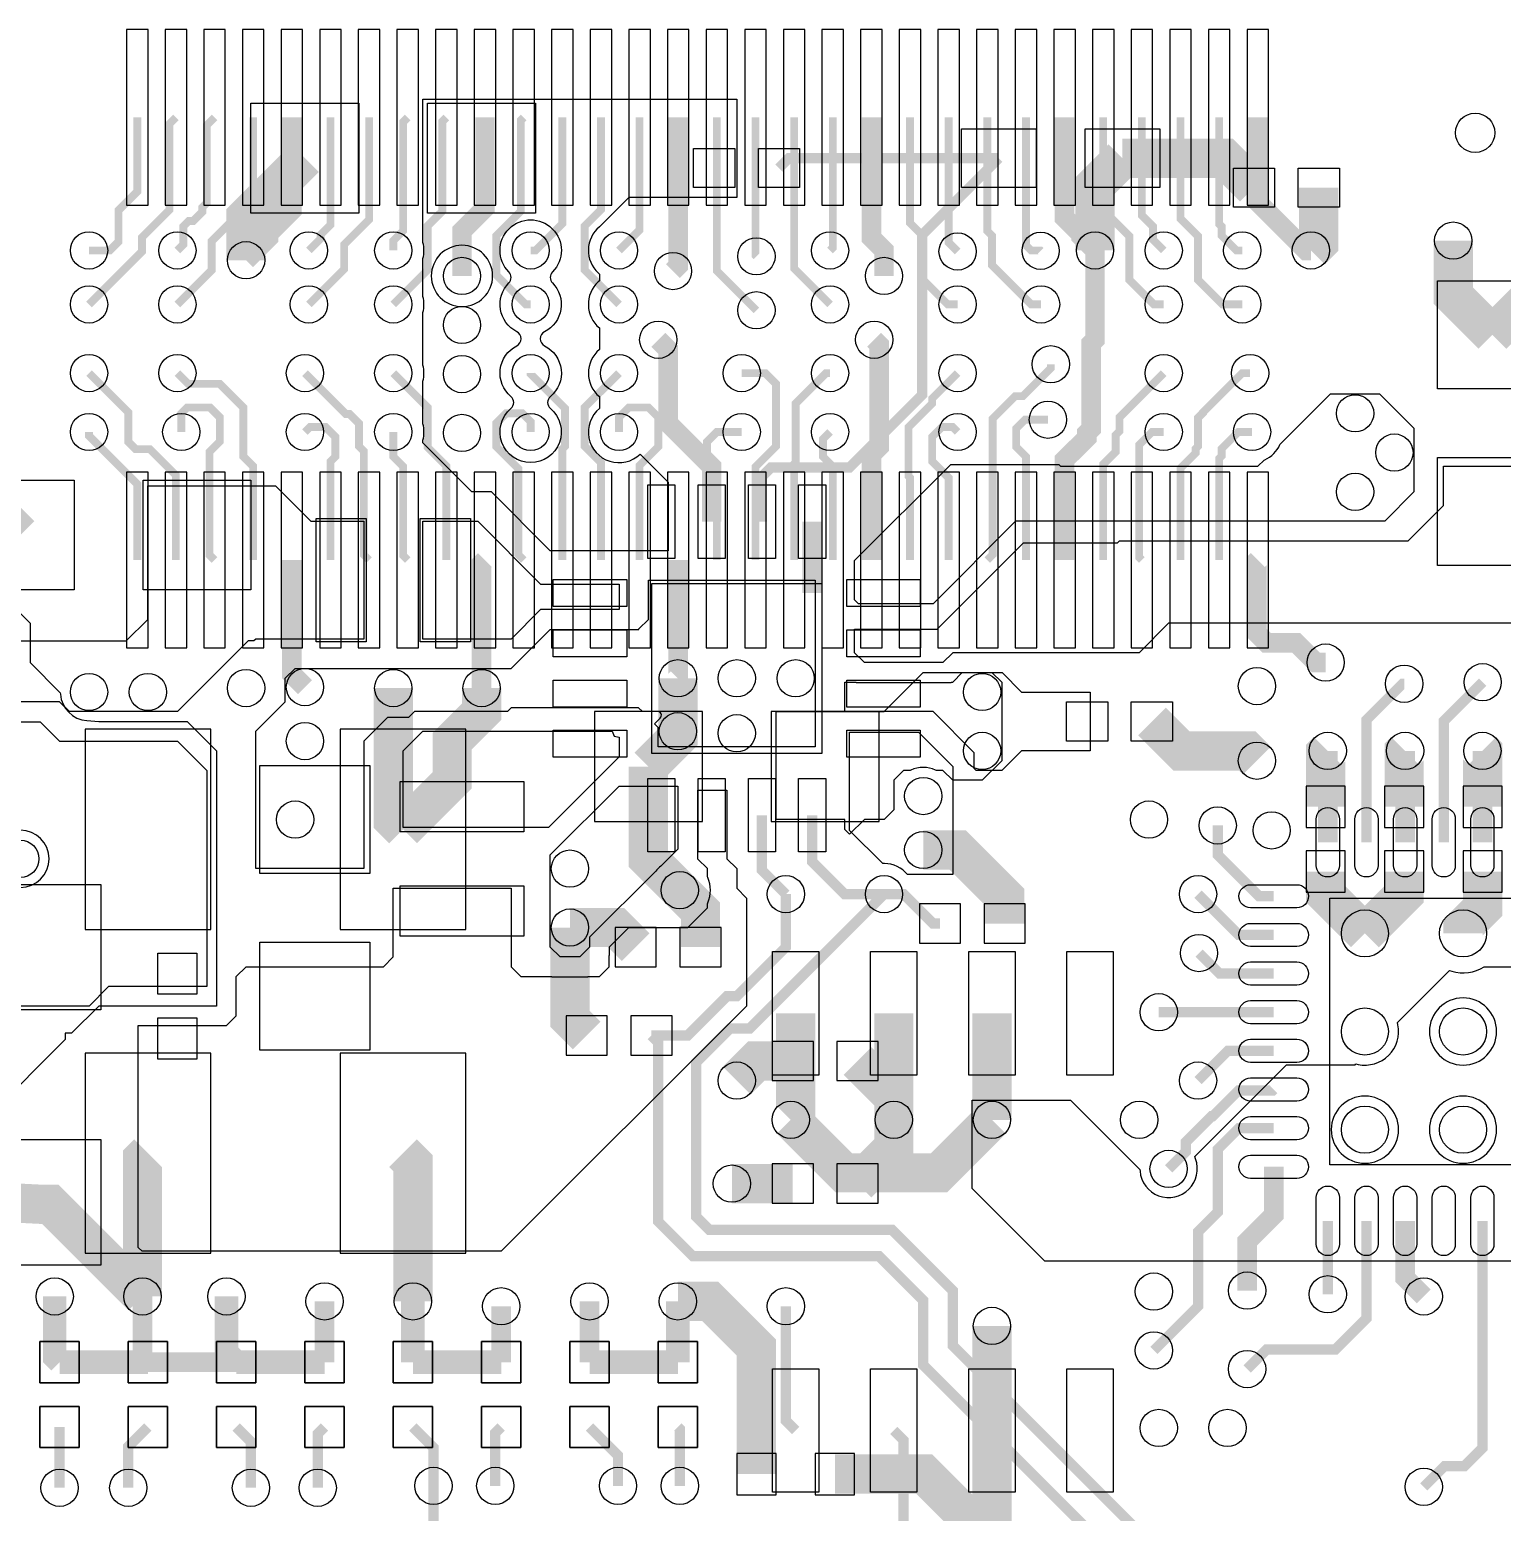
# Model space of a CAD drawing. Extents: x 10 to 3390, y -1467 to 2140.
# Drawn here: x 2210 to 2960, y 1367 to 2123 of the extents above; entities that cross this region are included whole.
import ezdxf

# ---------------------------------------------------------------- set-up
doc = ezdxf.new("R2010")
doc.units = 0
for name, color, linetype in [('ETCH_BOTTOM', 6, 'CONTINUOUS'), ('ETCH_TOP', 150, 'CONTINUOUS'), ('PAD_BOTTOM', 254, 'CONTINUOUS'), ('PAD_TOP', 254, 'CONTINUOUS')]:
    doc.layers.add(name, color=color, linetype=linetype)

msp = doc.modelspace()

# ---------------------------------------------------------------- linework, layer by layer
at = {"layer": 'ETCH_BOTTOM'}
for points, const_width in [([(2240, 1982.5), (2267, 2009.5), (2267, 2016.75), (2281, 2030.75), (2281, 2074.51), (2284.25, 2077.76)], 4), ([(2264.57, 2077.76), (2264.57, 2040), (2255, 2030.43), (2255, 2014.48), (2250.52, 2010), (2240, 2010)], 4), ([(2323.62, 2077.76), (2323.62, 2035.88), (2302.5, 2014.76), (2302.5, 2000), (2285, 1982.5)], 4), ([(2303.94, 2077.76), (2300, 2073.82), (2300, 2034.23), (2297.74, 2031.97), (2297.74, 2029.69), (2293.06, 2025.01), (2290.78, 2025.01), (2288, 2022.23), (2288, 2013), (2285, 2010)], 4), ([(2343.31, 2077.76), (2343.31, 2030.31), (2331.5, 2018.5), (2331.5, 2016.5), (2320, 2005)], 10), ([(2352, 1982.5), (2370, 2000.5), (2370, 2013.02), (2382.68, 2025.7), (2382.68, 2077.76)], 4), ([(2362.99, 2077.76), (2362.99, 2022.99), (2358, 2018), (2358, 2016), (2352, 2010)], 4), ([(2422.05, 2077.76), (2420, 2075.71), (2420, 2030), (2412.5, 2022.5), (2412.5, 2000), (2395, 1982.5)], 4), ([(2402.36, 2077.76), (2400, 2075.4), (2400, 2020), (2395, 2015), (2395, 2010)], 4), ([(2430, 1997), (2430, 2019.91), (2441.73, 2031.64), (2441.73, 2077.76)], 10), ([(2461.42, 2077.76), (2460, 2076.34), (2460, 2030), (2447.5, 2017.5), (2447.5, 1997.49), (2462.5, 1982.5), (2465, 1982.5)], 4), ([(2481.1, 2077.76), (2481.1, 2023.6), (2467.5, 2010), (2465, 2010)], 4), ([(2500.79, 2077.76), (2500.79, 2030.79), (2492.5, 2022.5), (2492.5, 2000), (2510, 1982.5)], 4), ([(2510, 2010), (2520.47, 2020.47), (2520.47, 2077.76)], 4), ([(2537.5, 1999.5), (2540.16, 2002.16), (2540.16, 2077.76)], 10), ([(2580, 1979.5), (2559.84, 1999.66), (2559.84, 2077.76)], 4), ([(2580, 2007), (2579.53, 2007.47), (2579.53, 2077.76)], 4), ([(2617.5, 1982.5), (2599.21, 2000.79), (2599.21, 2077.76)], 4), ([(2617.5, 2010), (2618.9, 2011.4), (2618.9, 2077.76)], 4), ([(2638.58, 2077.76), (2638.58, 2016.42), (2645, 2010), (2645, 1997)], 10), ([(2658.27, 2077.76), (2658.27, 2023.98), (2662.82, 2019.42), (2665, 2017.25), (2665, 1994.99), (2677.5, 1982.5), (2682.5, 1982.5)], 4), ([(2682.5, 2009.47), (2677.95, 2014.02), (2677.95, 2077.76)], 4), ([(2697.64, 2077.76), (2697.64, 2019.86), (2700, 2017.5), (2700, 2002.5), (2720, 1982.5), (2725, 1982.5)], 4), ([(2717.32, 2077.76), (2717.32, 2012.68), (2720, 2010), (2724.64, 2010), (2724.82, 2009.82)], 4), ([(2737.01, 2077.76), (2737.01, 2026.64), (2745.5, 2018.15), (2745.5, 2017), (2752.5, 2010)], 10), ([(2756.69, 2077.76), (2756.69, 2030.56), (2770, 2017.25), (2770, 1994.99), (2782.5, 1982.5), (2787.5, 1982.5)], 4), ([(2776.38, 2077.76), (2776.38, 2027.85), (2782, 2022.23), (2782, 2015.5), (2787.5, 2010)], 4), ([(2796.06, 2077.76), (2796.06, 2026.19), (2805, 2017.25), (2805, 1994.99), (2817.5, 1982.5), (2827.5, 1982.5)], 4), ([(2815.75, 2077.76), (2815.75, 2023.48), (2817, 2022.23), (2817, 2017.5), (2824.5, 2010), (2827.5, 2010)], 4), ([(2835.43, 2077.76), (2835.43, 2034.57), (2860, 2010), (2862.5, 2010)], 10), ([(2737.01, 1852.24), (2737.01, 1903.36), (2741.64, 1907.99), (2741.76, 1907.99), (2748.38, 1914.61), (2748.38, 1916.92), (2750.5, 1919.04), (2750.5, 1962.5), (2752.5, 1964.5), (2752.5, 2010)], 10), ([(2638.58, 1852.24), (2638.58, 1906.08), (2642.5, 1910), (2642.5, 1962), (2640, 1964.5)], 10), ([(2284.25, 1852.24), (2284.25, 1895.49), (2270.99, 1908.75), (2263.75, 1908.75), (2260, 1912.5), (2260, 1927.5), (2240, 1947.5)], 4), ([(2323.62, 1852.24), (2323.62, 1900), (2318.62, 1905), (2318.62, 1929.98), (2306.6, 1942), (2290.5, 1942), (2285, 1947.5)], 4), ([(2350, 1947.5), (2370.81, 1926.69), (2372.68, 1926.69), (2377.5, 1921.87), (2377.5, 1910.25), (2380, 1907.75), (2380, 1854.92), (2382.68, 1852.24)], 4), ([(2422.05, 1852.24), (2422.05, 1900.2), (2412.5, 1909.75), (2412.5, 1930), (2395, 1947.5)], 4), ([(2481.1, 1852.24), (2481.1, 1908.85), (2482.5, 1910.25), (2482.5, 1929.5), (2465, 1947), (2465, 1947.5)], 4), ([(2500.79, 1852.24), (2500.79, 1901.96), (2492.5, 1910.25), (2492.5, 1930), (2510, 1947.5)], 4), ([(2579.53, 1852.24), (2579.53, 1899.78), (2590, 1910.25), (2590, 1942), (2584.5, 1947.5), (2572.5, 1947.5)], 4), ([(2599.21, 1852.24), (2599.21, 1901.21), (2600, 1902), (2600, 1932), (2615.5, 1947.5), (2617.5, 1947.5)], 4), ([(2658.27, 1852.24), (2658.27, 1894.25), (2657.5, 1895.02), (2657.5, 1919.98), (2669.52, 1932), (2669.52, 1934.52), (2682.5, 1947.5)], 4), ([(2697.64, 1852.24), (2700.32, 1854.92), (2700.32, 1924.3), (2711.78, 1935.76), (2715.76, 1935.76), (2730, 1950), (2730, 1952)], 4), ([(2756.69, 1852.24), (2756.69, 1901.07), (2763, 1907.38), (2763, 1915.98), (2765, 1917.98), (2765, 1925), (2787.5, 1947.5)], 4), ([(2796.06, 1852.24), (2796.06, 1899.11), (2803.75, 1906.8), (2803.75, 1909), (2805, 1910.25), (2805, 1924.75), (2807.5, 1927.25), (2807.5, 1927.5), (2827.5, 1947.5), (2831.5, 1947.5)], 4), ([(2287, 1917.5), (2287, 1927), (2290, 1930), (2301.62, 1930), (2306.62, 1925), (2306.62, 1912.68), (2301.4, 1907.46), (2301.4, 1854.78), (2303.94, 1852.24)], 4), ([(2461.42, 1852.24), (2458.75, 1854.91), (2458.75, 1898.75), (2447.5, 1910), (2447.5, 1922), (2452.5, 1927), (2460.75, 1927), (2465, 1922.75), (2465, 1917.5)], 4), ([(2510, 1917.5), (2510, 1925), (2515, 1930), (2525, 1930), (2530, 1925), (2530, 1910), (2520.47, 1900.47), (2520.47, 1852.24)], 4), ([(2264.57, 1852.24), (2264.57, 1890.95), (2240, 1915.52), (2240, 1917.5)], 4), ([(2362.99, 1852.24), (2362.99, 1902.4), (2365.5, 1904.91), (2365.5, 1915), (2360.5, 1920), (2352.5, 1920), (2350, 1917.5)], 4), ([(2395, 1917.5), (2395, 1905), (2400, 1900), (2400, 1854.6), (2402.36, 1852.24)], 4), ([(2559.84, 1852.24), (2559.84, 1900), (2554.84, 1905), (2554.84, 1912.5), (2559.84, 1917.5), (2572.5, 1917.5)], 4), ([(2618.9, 1852.24), (2618.9, 1900), (2613.9, 1905), (2613.9, 1913.9), (2617.5, 1917.5)], 4), ([(2677.95, 1852.24), (2677.95, 1894.12), (2671.76, 1900.31), (2670.79, 1901.29), (2669.5, 1902.58), (2669.5, 1915), (2674.5, 1920), (2680, 1920), (2682.5, 1917.5)], 4), ([(2717.32, 1852.24), (2717.32, 1905), (2712.32, 1910), (2712.32, 1919.32), (2716.76, 1923.76), (2728.53, 1923.76)], 4), ([(2776.38, 1852.24), (2775, 1853.62), (2775, 1911), (2781.5, 1917.5), (2787.5, 1917.5)], 4), ([(2815.75, 1852.24), (2815.75, 1904.02), (2817, 1905.27), (2817, 1909), (2825.5, 1917.5), (2832.5, 1917.5)], 4), ([(2343.31, 1852.24), (2343.31, 1794.19), (2350, 1787.5)], 10), ([(2440, 1787), (2440, 1850.51), (2441.73, 1852.24)], 10), ([(2540, 1792), (2540.16, 1792.16), (2540.16, 1852.24)], 10), ([(2835.43, 1852.24), (2835, 1851.81), (2835, 1815), (2840, 1810), (2855, 1810), (2865, 1800), (2870, 1800)], 10), ([(2540, 1765), (2540, 1792)], 20), ([(2400, 1715), (2395, 1720), (2395, 1787)], 20), ([(2440, 1787), (2440, 1775), (2425, 1760), (2425, 1740), (2400, 1715)], 20), ([(2525, 1747), (2540, 1762), (2540, 1765)], 20), ([(2870, 1726.5), (2870, 1753.9), (2871.1, 1755)], 20), ([(2910, 1726.5), (2910, 1754.53), (2910.47, 1755)], 20), ([(2950, 1726.5), (2950, 1754.84), (2949.84, 1755)], 20), ([(2540.97, 1684.03), (2525, 1700), (2525, 1747)], 20), ([(2665, 1704.5), (2682.5, 1704.5), (2706.5, 1680.5), (2706.5, 1667)], 20), ([(2870, 1693.5), (2870, 1682), (2890, 1662)], 20), ([(2910, 1693.5), (2910, 1682), (2890, 1662)], 20), ([(2950, 1693.5), (2950, 1675), (2940, 1665), (2940, 1662)], 20), ([(2551.5, 1655), (2551.5, 1673.5), (2540.97, 1684.03)], 20), ([(2595, 1682), (2595, 1655), (2570, 1630), (2565, 1630), (2545, 1610), (2526.5, 1610)], 5.25), ([(2645, 1682), (2576.5, 1613.5), (2566.5, 1613.5), (2549.37, 1596.37), (2549.37, 1517.63), (2556, 1511), (2649, 1511), (2680, 1480), (2680, 1452), (2785, 1347), (2825, 1347), (2865, 1307), (2865, 1292)], 5.25), ([(2673.5, 1667), (2670, 1667), (2655, 1682), (2645, 1682)], 5.25), ([(2485, 1665), (2508.5, 1665), (2518.5, 1655)], 20), ([(2485, 1665), (2485, 1618.5), (2493.5, 1610)], 20), ([(2526.5, 1610), (2530, 1606.5), (2530, 1515.13), (2547.56, 1497.57), (2642.43, 1497.57), (2665, 1475), (2665, 1442), (2795, 1312), (2810, 1312), (2830, 1292)], 5.25), ([(2598.5, 1597), (2580, 1597), (2570, 1587)], 20), ([(2631.5, 1597), (2650, 1578.5), (2650, 1567)], 20), ([(2631.5, 1534.5), (2650, 1553), (2650, 1567)], 20), ([(2270, 1550), (2267.24, 1547.24), (2267.24, 1477)], 20), ([(2400, 1550), (2405, 1545), (2405, 1474.5)], 20), ([(2598.5, 1534.5), (2567.5, 1534.5)], 20), ([(2270, 1443.5), (2267.24, 1446.26), (2267.24, 1477)], 10), ([(2540, 1474.5), (2556.43, 1474.5), (2580, 1450.93), (2580, 1386.5)], 20), ([(2360, 1443.5), (2360, 1474.5)], 10), ([(2450, 1443.5), (2450, 1472)], 10), ([(2495, 1443.5), (2495, 1474.5)], 10), ([(2270, 1443.5), (2225, 1443.5)], 12), ([(2315, 1443.5), (2360, 1443.5)], 10), ([(2405, 1443.5), (2450, 1443.5)], 10), ([(2495, 1443.5), (2540, 1443.5)], 10), ([(2225, 1410.5), (2225, 1379.5)], 5.25), ([(2270, 1410.5), (2260, 1400.5), (2260, 1379.5)], 5.25), ([(2315, 1410.5), (2322.5, 1403), (2322.5, 1379.5)], 5.25), ([(2360, 1410.5), (2356.5, 1407), (2356.5, 1379.5)], 5.25), ([(2405, 1410.5), (2415.48, 1400.02), (2415.48, 1380.5)], 5.25), ([(2450, 1410.5), (2446.98, 1407.48), (2446.98, 1380.5)], 5.25), ([(2495, 1410.5), (2509.48, 1396.02), (2509.48, 1380.5)], 5.25), ([(2540, 1410.5), (2540.98, 1409.52), (2540.98, 1380.5)], 5.25), ([(2620, 1386.5), (2665.5, 1386.5), (2700, 1352)], 20), ([(2446.98, 1323.5), (2415.48, 1355), (2415.48, 1380.5)], 5.25)]:
    msp.add_lwpolyline(points, dxfattribs=dict(at, const_width=const_width))
for points in [[(2170.66, 1859.34), (2210, 1820), (2210, 1800), (2225.36, 1784.64), (2225.42, 1783.9), (2225.42, 1783.89, 0.370569), (2238.9, 1770.42), (2245.03, 1770), (2290, 1770), (2305, 1755), (2305, 1625), (2245, 1625), (2231.12, 1611.12), (2227.88, 1611.12), (2227.88, 1607.88), (2190, 1570)], [(2995, 1495), (2727, 1495), (2690, 1532), (2690, 1577), (2740, 1577), (2775.37, 1541.63), (2775.42, 1540.9, 1.150273), (2803.71, 1547.07), (2803.27, 1548.27), (2850, 1595), (2885, 1595), (2885.46, 1595.46), (2886.52, 1595.24, 0.539909), (2906.76, 1615.48), (2906.54, 1616.54), (2933.08, 1643.08), (2934.22, 1642.73, 0.217143), (2950.75, 1645), (2971.6, 1645, 0.616266)]]:
    msp.add_lwpolyline(points, format="xyb", dxfattribs=at)
for points in [[(2658.71, 1745.19), (2658.3, 1745), (2655, 1745), (2650, 1740), (2650, 1725), (2645, 1720), (2635, 1720), (2627.5, 1712.5), (2625, 1715), (2625, 1720), (2590, 1720), (2590, 1775), (2645, 1775), (2665, 1795), (2700, 1795), (2705, 1790), (2705, 1750), (2695, 1740), (2680, 1740), (2675, 1745), (2671.7, 1745), (2671.29, 1745.19, 0.226234)], [(2219.62, 1700, 1), (2190.38, 1700, 1)], [(2957.12, 1612, 1), (2922.88, 1612, 1)], [(2907.12, 1562, 1), (2872.88, 1562, 1)], [(2957.12, 1562, 1), (2922.88, 1562, 1)]]:
    msp.add_lwpolyline(points, format="xyb", close=True, dxfattribs=at)
at = {"layer": 'ETCH_TOP'}
for points in [[(2475, 1857), (2445, 1887), (2435, 1887), (2410, 1912), (2410, 1913.13), (2410.07, 1913.39, 0.133918), (2410.07, 1921.61), (2410, 1921.87), (2410, 1943.13), (2410.07, 1943.39, 0.133918), (2410.07, 1951.61), (2410, 1951.87), (2410, 1978.13), (2410.07, 1978.39, 0.133918), (2410.07, 1986.61), (2410, 1986.87), (2410, 2005.63), (2410.07, 2005.89, 0.133918), (2410.07, 2014.11), (2410, 2014.37), (2410, 2087), (2570, 2087), (2570, 2037), (2515, 2037), (2500, 2022, 0.451909), (2499.36, 1998.56), (2500, 1997.97), (2500, 1994.53), (2499.36, 1993.94, 0.451909), (2500, 1970.5), (2500, 1959.5, 0.468375), (2500, 1935.5), (2500, 1929.5, 1.03543), (2520.79, 1906.21), (2535, 1892), (2535, 1857)], [(2475.07, 1929.44, -2.736792), (2454.93, 1929.44, 0.465264), (2454.93, 1935.56, -0.537167), (2457.94, 1961.43, 0.614097), (2457.94, 1968.57, -0.507473), (2453.86, 1993.45, 0.408477), (2453.86, 1999.05, -2.38515), (2476.14, 1999.05, 0.408477), (2476.14, 1993.45, -0.507473), (2472.06, 1968.57, 0.614097), (2472.06, 1961.43, -0.537167), (2475.07, 1935.56, 0.465264)], [(2445.62, 1997, 1), (2414.38, 1997, 1)], [(2632, 1830), (2630, 1832), (2630, 1852), (2679, 1901), (2734, 1901), (2735, 1900), (2835.5, 1900), (2838.63, 1903.13), (2838.96, 1903.28, 0.181444), (2846.72, 1911.04), (2846.87, 1911.37), (2872.5, 1937), (2897.5, 1937), (2915, 1919.5), (2915, 1887), (2900.12, 1872.12), (2760.81, 1872.12), (2760.7, 1872), (2712, 1872), (2670, 1830)], [(2521.88, 1775.12), (2520, 1777), (2455, 1777), (2453.12, 1775.12), (2405.81, 1775.12), (2402.7, 1772), (2392, 1772), (2380, 1760), (2380, 1695), (2325, 1695), (2325, 1765), (2340, 1780), (2340, 1792), (2345, 1797), (2455, 1797), (2474.88, 1816.88), (2520.12, 1816.88), (2520.12, 1817.12), (2525, 1822), (2525, 1842), (2610, 1842), (2610, 1757), (2530, 1757), (2530, 1767), (2528.15, 1768.85), (2531.01, 1771.7, 0.66922), (2529.59, 1775.12)], [(2657, 1692, 0.2194), (2645.19, 1697.62), (2644.37, 1697.63), (2627.5, 1714.5), (2627.5, 1764.5), (2662.5, 1764.5), (2680, 1747), (2680, 1692)], [(2267.03, 1500), (2265, 1502.03), (2265, 1615), (2310, 1615), (2315, 1620), (2315, 1640), (2320, 1645), (2390, 1645), (2395, 1650), (2395, 1685), (2455, 1685), (2455, 1645), (2460, 1640), (2475.7, 1640), (2475.81, 1639.88), (2494.19, 1639.88), (2494.3, 1640), (2500, 1640), (2505, 1645), (2505, 1650.7), (2505.12, 1650.81), (2505.12, 1655.12), (2515, 1665), (2545, 1665), (2555, 1675), (2555, 1677.15), (2555.18, 1677.55, 0.217247), (2555.18, 1690.51), (2555, 1690.91), (2555, 1695), (2550.12, 1699.88), (2550.12, 1735), (2565, 1735), (2565, 1700), (2570, 1695), (2570, 1685), (2575, 1680), (2575, 1625), (2450, 1500)], [(2480, 1650), (2475, 1655), (2475, 1702), (2510, 1737), (2540, 1737), (2540, 1705), (2531.29, 1696.29, 0.058595), (2528.71, 1693.71), (2495, 1660), (2495, 1655), (2490, 1650)]]:
    msp.add_lwpolyline(points, format="xyb", close=True, dxfattribs=at)
for points, const_width in [([(2320, 2005), (2320, 2027), (2350, 2057)], 20), ([(2766.5, 2057), (2752.5, 2043), (2752.5, 2010)], 20), ([(2833.5, 2042), (2818.5, 2057), (2766.5, 2057)], 20), ([(2582.8, 1871.8), (2582.8, 1894.8), (2587.37, 1899.37), (2627.37, 1899.37), (2664.37, 1936.37), (2664.37, 2017.87), (2703.5, 2057)], 5.25), ([(2591.5, 2052), (2596.5, 2057), (2703.5, 2057)], 5.25), ([(2866.5, 2042), (2866.5, 2014), (2862.5, 2010)], 20), ([(2935, 2015), (2935, 1987), (2955, 1967)], 20), ([(2975, 2015), (2975, 1987), (2955, 1967)], 20), ([(2557.2, 1871.8), (2557.2, 1899.8), (2535, 1922), (2535, 1959.5), (2530, 1964.5)], 10), ([(2155, 1910), (2160, 1905), (2165, 1905), (2205, 1865)], 20), ([(2608.39, 1871.8), (2608.39, 1835.39)], 10), ([(2910, 1789.21), (2909.21, 1789.21), (2890.79, 1770.79), (2890.79, 1708.46)], 5.25), ([(2950, 1790), (2930.16, 1770.16), (2930.16, 1708.46)], 5.25), ([(2781.5, 1770), (2796.5, 1755), (2830, 1755), (2835, 1750)], 20), ([(2871.1, 1708.46), (2871.1, 1755)], 10), ([(2910.47, 1708.46), (2910.47, 1755)], 10), ([(2949.84, 1708.46), (2949.84, 1755)], 10), ([(2582.8, 1722.2), (2582.8, 1694.2), (2595, 1682)], 5.25), ([(2645, 1682), (2625, 1682), (2608.39, 1698.61), (2608.39, 1722.2)], 5.25), ([(2815, 1717), (2815, 1702), (2836.1, 1680.9), (2843.54, 1680.9)], 5.25), ([(2805, 1682), (2825.79, 1661.21), (2843.54, 1661.21)], 5.25), ([(2805.47, 1652), (2815.94, 1641.53), (2843.54, 1641.53)], 5.25), ([(2600, 1621.3), (2600, 1569.5), (2597.5, 1567)], 20), ([(2650, 1621.3), (2650, 1567)], 20), ([(2700, 1621.3), (2700, 1567)], 20), ([(2785, 1621.84), (2843.54, 1621.84)], 5.25), ([(2843.54, 1602.16), (2820.16, 1602.16), (2805, 1587)], 5.25), ([(2843.54, 1582.47), (2843.07, 1582), (2825.64, 1582), (2812.51, 1568.87), (2811.87, 1568.87), (2798.75, 1555.75), (2798.75, 1550.75), (2790, 1542)], 5.25), ([(2700, 1567), (2673, 1540), (2624.5, 1540), (2597.5, 1567)], 20), ([(2782.5, 1449.5), (2805, 1472), (2805, 1510), (2815, 1520), (2815, 1552), (2825.79, 1562.79), (2843.54, 1562.79)], 5.25), ([(2843.54, 1543.1), (2843.54, 1518.54), (2830, 1505), (2830, 1480)], 10), ([(2195, 1525), (2215, 1524), (2220.24, 1524), (2267.24, 1477)], 20), ([(2910.47, 1515.54), (2910.47, 1486.53), (2920, 1477)], 10), ([(2830, 1440), (2840, 1450), (2875, 1450), (2890.79, 1465.79), (2890.79, 1515.54)], 5.25), ([(2871.1, 1515.54), (2871.1, 1478.1)], 5.25), ([(2949.84, 1515.54), (2949.84, 1399.75), (2940.59, 1390.5), (2930.5, 1390.5), (2920, 1380)], 5.25), ([(2222.5, 1477), (2222.5, 1446), (2225, 1443.5)], 12), ([(2310, 1477), (2310, 1448.5), (2315, 1443.5)], 12), ([(2405, 1443.5), (2405, 1474.5)], 12), ([(2540, 1443.5), (2540, 1474.5)], 12), ([(2600, 1408.7), (2595, 1413.7), (2595, 1472)], 5.25), ([(2700, 1408.7), (2700, 1462)], 20), ([(2270, 1443.5), (2315, 1443.5)], 10), ([(2360, 1443.5), (2315, 1443.5)], 12), ([(2405, 1443.5), (2450, 1443.5)], 12), ([(2495, 1443.5), (2540, 1443.5)], 12), ([(2225, 1410.5), (2225, 1379.5)], 5.25), ([(2270, 1410.5), (2260, 1400.5), (2260, 1379.5)], 5.25), ([(2315, 1410.5), (2322.5, 1403), (2322.5, 1379.5)], 5.25), ([(2360, 1410.5), (2356.5, 1407), (2356.5, 1379.5)], 5.25), ([(2405, 1410.5), (2415.48, 1400.02), (2415.48, 1380.5)], 5.25), ([(2450, 1410.5), (2446.98, 1407.48), (2446.98, 1380.5)], 5.25), ([(2495, 1410.5), (2509.48, 1396.02), (2509.48, 1380.5)], 5.25), ([(2540, 1410.5), (2540.98, 1409.52), (2540.98, 1380.5)], 5.25), ([(2700, 1408.7), (2700, 1352)], 20), ([(2655, 1352), (2655, 1403.7), (2650, 1408.7)], 5.25)]:
    msp.add_lwpolyline(points, dxfattribs=dict(at, const_width=const_width))
for points in [[(2672, 1817), (2716, 1861), (2764, 1861), (2765, 1862), (2912, 1862), (2930, 1880), (2930, 1900), (3040, 1900), (3040, 1855), (3025, 1840), (3015, 1840), (2995, 1820), (2790, 1820), (2775, 1805), (2680, 1805), (2675, 1800), (2635, 1800), (2630, 1805), (2630, 1817)], [(2270, 1890), (2335, 1890), (2353, 1872), (2380, 1872), (2380, 1812), (2325, 1812), (2324, 1811), (2321, 1811), (2285, 1775), (2230, 1775), (2225, 1780), (2180, 1780), (2180, 1811), (2259, 1811), (2270, 1822)], [(2470, 1827), (2455, 1812), (2410, 1812), (2410, 1872), (2438, 1872), (2470, 1840), (2510, 1840), (2510, 1827)], [(2692, 1745), (2691, 1746), (2691, 1754), (2670, 1775), (2625, 1775), (2625, 1790), (2630.7, 1790), (2630.81, 1789.88), (2679.19, 1789.88), (2679.3, 1790), (2680, 1790), (2684.88, 1794.88), (2705.12, 1794.88), (2715, 1785), (2750, 1785), (2750, 1755), (2715, 1755), (2705, 1745)], [(2145, 1625), (2145, 1735), (2179.88, 1769.88), (2215.12, 1769.88), (2225, 1760), (2285, 1760), (2300, 1745), (2300, 1635), (2250, 1635), (2240, 1625)], [(2510, 1752), (2474, 1716), (2400, 1716), (2400, 1755), (2410, 1765), (2506.51, 1765), (2507.53, 1762.53), (2510, 1762)]]:
    msp.add_lwpolyline(points, close=True, dxfattribs=at)
at = {"layer": 'PAD_BOTTOM'}
for points in [[(2259.08, 2033.015), (2270.06, 2033.015), (2270.06, 2122.505), (2259.08, 2122.505)], [(2278.76, 2033.015), (2289.74, 2033.015), (2289.74, 2122.505), (2278.76, 2122.505)], [(2298.45, 2033.015), (2309.43, 2033.015), (2309.43, 2122.505), (2298.45, 2122.505)], [(2318.13, 2033.015), (2329.11, 2033.015), (2329.11, 2122.505), (2318.13, 2122.505)], [(2337.82, 2033.015), (2348.8, 2033.015), (2348.8, 2122.505), (2337.82, 2122.505)], [(2357.5, 2033.015), (2368.48, 2033.015), (2368.48, 2122.505), (2357.5, 2122.505)], [(2377.19, 2033.015), (2388.17, 2033.015), (2388.17, 2122.505), (2377.19, 2122.505)], [(2396.87, 2033.015), (2407.85, 2033.015), (2407.85, 2122.505), (2396.87, 2122.505)], [(2416.56, 2033.015), (2427.54, 2033.015), (2427.54, 2122.505), (2416.56, 2122.505)], [(2436.24, 2033.015), (2447.22, 2033.015), (2447.22, 2122.505), (2436.24, 2122.505)], [(2455.93, 2033.015), (2466.91, 2033.015), (2466.91, 2122.505), (2455.93, 2122.505)], [(2475.61, 2033.015), (2486.59, 2033.015), (2486.59, 2122.505), (2475.61, 2122.505)], [(2495.3, 2033.015), (2506.28, 2033.015), (2506.28, 2122.505), (2495.3, 2122.505)], [(2514.98, 2033.015), (2525.96, 2033.015), (2525.96, 2122.505), (2514.98, 2122.505)], [(2534.67, 2033.015), (2545.65, 2033.015), (2545.65, 2122.505), (2534.67, 2122.505)], [(2554.35, 2033.015), (2565.33, 2033.015), (2565.33, 2122.505), (2554.35, 2122.505)], [(2574.04, 2033.015), (2585.02, 2033.015), (2585.02, 2122.505), (2574.04, 2122.505)], [(2593.72, 2033.015), (2604.7, 2033.015), (2604.7, 2122.505), (2593.72, 2122.505)], [(2613.41, 2033.015), (2624.39, 2033.015), (2624.39, 2122.505), (2613.41, 2122.505)], [(2633.09, 2033.015), (2644.07, 2033.015), (2644.07, 2122.505), (2633.09, 2122.505)], [(2652.78, 2033.015), (2663.76, 2033.015), (2663.76, 2122.505), (2652.78, 2122.505)], [(2672.46, 2033.015), (2683.44, 2033.015), (2683.44, 2122.505), (2672.46, 2122.505)], [(2692.15, 2033.015), (2703.13, 2033.015), (2703.13, 2122.505), (2692.15, 2122.505)], [(2711.83, 2033.015), (2722.81, 2033.015), (2722.81, 2122.505), (2711.83, 2122.505)], [(2731.52, 2033.015), (2742.5, 2033.015), (2742.5, 2122.505), (2731.52, 2122.505)], [(2751.2, 2033.015), (2762.18, 2033.015), (2762.18, 2122.505), (2751.2, 2122.505)], [(2770.89, 2033.015), (2781.87, 2033.015), (2781.87, 2122.505), (2770.89, 2122.505)], [(2790.57, 2033.015), (2801.55, 2033.015), (2801.55, 2122.505), (2790.57, 2122.505)], [(2810.26, 2033.015), (2821.24, 2033.015), (2821.24, 2122.505), (2810.26, 2122.505)], [(2829.94, 2033.015), (2840.92, 2033.015), (2840.92, 2122.505), (2829.94, 2122.505)], [(2259.08, 1807.495), (2270.06, 1807.495), (2270.06, 1896.985), (2259.08, 1896.985)], [(2278.76, 1807.495), (2289.74, 1807.495), (2289.74, 1896.985), (2278.76, 1896.985)], [(2298.45, 1807.495), (2309.43, 1807.495), (2309.43, 1896.985), (2298.45, 1896.985)], [(2318.13, 1807.495), (2329.11, 1807.495), (2329.11, 1896.985), (2318.13, 1896.985)], [(2337.82, 1807.495), (2348.8, 1807.495), (2348.8, 1896.985), (2337.82, 1896.985)], [(2357.5, 1807.495), (2368.48, 1807.495), (2368.48, 1896.985), (2357.5, 1896.985)], [(2377.19, 1807.495), (2388.17, 1807.495), (2388.17, 1896.985), (2377.19, 1896.985)], [(2396.87, 1807.495), (2407.85, 1807.495), (2407.85, 1896.985), (2396.87, 1896.985)], [(2416.56, 1807.495), (2427.54, 1807.495), (2427.54, 1896.985), (2416.56, 1896.985)], [(2436.24, 1807.495), (2447.22, 1807.495), (2447.22, 1896.985), (2436.24, 1896.985)], [(2455.93, 1807.495), (2466.91, 1807.495), (2466.91, 1896.985), (2455.93, 1896.985)], [(2475.61, 1807.495), (2486.59, 1807.495), (2486.59, 1896.985), (2475.61, 1896.985)], [(2495.3, 1807.495), (2506.28, 1807.495), (2506.28, 1896.985), (2495.3, 1896.985)], [(2514.98, 1807.495), (2525.96, 1807.495), (2525.96, 1896.985), (2514.98, 1896.985)], [(2534.67, 1807.495), (2545.65, 1807.495), (2545.65, 1896.985), (2534.67, 1896.985)], [(2554.35, 1807.495), (2565.33, 1807.495), (2565.33, 1896.985), (2554.35, 1896.985)], [(2574.04, 1807.495), (2585.02, 1807.495), (2585.02, 1896.985), (2574.04, 1896.985)], [(2593.72, 1807.495), (2604.7, 1807.495), (2604.7, 1896.985), (2593.72, 1896.985)], [(2613.41, 1807.495), (2624.39, 1807.495), (2624.39, 1896.985), (2613.41, 1896.985)], [(2633.09, 1807.495), (2644.07, 1807.495), (2644.07, 1896.985), (2633.09, 1896.985)], [(2652.78, 1807.495), (2663.76, 1807.495), (2663.76, 1896.985), (2652.78, 1896.985)], [(2672.46, 1807.495), (2683.44, 1807.495), (2683.44, 1896.985), (2672.46, 1896.985)], [(2692.15, 1807.495), (2703.13, 1807.495), (2703.13, 1896.985), (2692.15, 1896.985)], [(2711.83, 1807.495), (2722.81, 1807.495), (2722.81, 1896.985), (2711.83, 1896.985)], [(2731.52, 1807.495), (2742.5, 1807.495), (2742.5, 1896.985), (2731.52, 1896.985)], [(2751.2, 1807.495), (2762.18, 1807.495), (2762.18, 1896.985), (2751.2, 1896.985)], [(2770.89, 1807.495), (2781.87, 1807.495), (2781.87, 1896.985), (2770.89, 1896.985)], [(2790.57, 1807.495), (2801.55, 1807.495), (2801.55, 1896.985), (2790.57, 1896.985)], [(2810.26, 1807.495), (2821.24, 1807.495), (2821.24, 1896.985), (2810.26, 1896.985)], [(2829.94, 1807.495), (2840.92, 1807.495), (2840.92, 1896.985), (2829.94, 1896.985)], [(2497.5, 1719), (2552.5, 1719), (2552.5, 1775), (2497.5, 1775)], [(2587.5, 1719), (2642.5, 1719), (2642.5, 1775), (2587.5, 1775)], [(2302, 1766), (2238, 1766), (2238, 1664), (2302, 1664)], [(2432, 1766), (2368, 1766), (2368, 1664), (2432, 1664)], [(2880, 1716), (2880, 1737), (2860, 1737), (2860, 1716)], [(2920, 1716), (2920, 1737), (2900, 1737), (2900, 1716)], [(2960, 1716), (2960, 1737), (2940, 1737), (2940, 1716)], [(2880, 1683), (2880, 1704), (2860, 1704), (2860, 1683)], [(2920, 1683), (2920, 1704), (2900, 1704), (2900, 1683)], [(2960, 1683), (2960, 1704), (2940, 1704), (2940, 1683)], [(2663, 1657), (2684, 1657), (2684, 1677), (2663, 1677)], [(2696, 1657), (2717, 1657), (2717, 1677), (2696, 1677)], [(2529, 1665), (2508, 1665), (2508, 1645), (2529, 1645)], [(2562, 1665), (2541, 1665), (2541, 1645), (2562, 1645)], [(2504, 1620), (2483, 1620), (2483, 1600), (2504, 1600)], [(2537, 1620), (2516, 1620), (2516, 1600), (2537, 1600)], [(2588, 1587), (2609, 1587), (2609, 1607), (2588, 1607)], [(2621, 1587), (2642, 1587), (2642, 1607), (2621, 1607)], [(2238, 1499), (2302, 1499), (2302, 1601), (2238, 1601)], [(2368, 1499), (2432, 1499), (2432, 1601), (2368, 1601)], [(2588, 1524.5), (2609, 1524.5), (2609, 1544.5), (2588, 1544.5)], [(2621, 1524.5), (2642, 1524.5), (2642, 1544.5), (2621, 1544.5)], [(2215, 1454), (2215, 1433), (2235, 1433), (2235, 1454)], [(2260, 1454), (2260, 1433), (2280, 1433), (2280, 1454)], [(2305, 1454), (2305, 1433), (2325, 1433), (2325, 1454)], [(2350, 1454), (2350, 1433), (2370, 1433), (2370, 1454)], [(2395, 1454), (2395, 1433), (2415, 1433), (2415, 1454)], [(2440, 1454), (2440, 1433), (2460, 1433), (2460, 1454)], [(2485, 1454), (2485, 1433), (2505, 1433), (2505, 1454)], [(2530, 1454), (2530, 1433), (2550, 1433), (2550, 1454)], [(2215, 1421), (2215, 1400), (2235, 1400), (2235, 1421)], [(2260, 1421), (2260, 1400), (2280, 1400), (2280, 1421)], [(2305, 1421), (2305, 1400), (2325, 1400), (2325, 1421)], [(2350, 1421), (2350, 1400), (2370, 1400), (2370, 1421)], [(2395, 1421), (2395, 1400), (2415, 1400), (2415, 1421)], [(2440, 1421), (2440, 1400), (2460, 1400), (2460, 1421)], [(2485, 1421), (2485, 1400), (2505, 1400), (2505, 1421)], [(2530, 1421), (2530, 1400), (2550, 1400), (2550, 1421)], [(2590, 1376), (2590, 1397), (2570, 1397), (2570, 1376)], [(2630, 1376), (2630, 1397), (2610, 1397), (2610, 1376)]]:
    msp.add_lwpolyline(points, close=True, dxfattribs=at)
for centre, radius in [((2946.18, 2069.96), 10), ((2240, 2010), 9.5), ((2285, 2010), 9.5), ((2352, 2010), 9.5), ((2395, 2010), 9.5), ((2465, 2010), 9.5), ((2510, 2010), 9.5), ((2617.5, 2010), 9.5), ((2682.5, 2009.47), 9.5), ((2724.82, 2009.82), 9.5), ((2752.5, 2010), 9.5), ((2787.5, 2010), 9.5), ((2827.5, 2010), 9.5), ((2862.5, 2010), 9.5), ((2935, 2015), 9.5), ((2320, 2005), 9.5), ((2580, 2007), 9.5), ((2430, 1997), 9.5), ((2537.5, 1999.5), 9.5), ((2645, 1997), 9.5), ((2240, 1982.5), 9.5), ((2285, 1982.5), 9.5), ((2352, 1982.5), 9.5), ((2395, 1982.5), 9.5), ((2465, 1982.5), 9.5), ((2510, 1982.5), 9.5), ((2580, 1979.5), 9.5), ((2617.5, 1982.5), 9.5), ((2682.5, 1982.5), 9.5), ((2725, 1982.5), 9.5), ((2787.5, 1982.5), 9.5), ((2827.5, 1982.5), 9.5), ((2430, 1972), 9.5), ((2530, 1964.5), 9.5), ((2640, 1964.5), 9.5), ((2240, 1947.5), 9.5), ((2285, 1947.5), 9.5), ((2350, 1947.5), 9.5), ((2395, 1947.5), 9.5), ((2465, 1947.5), 9.5), ((2510, 1947.5), 9.5), ((2572.5, 1947.5), 9.5), ((2617.5, 1947.5), 9.5), ((2682.5, 1947.5), 9.5), ((2730, 1952), 9.5), ((2787.5, 1947.5), 9.5), ((2831.5, 1947.5), 9.5), ((2430, 1947), 9.5), ((2885, 1927), 9.5), ((2240, 1917.5), 9.5), ((2287, 1917.5), 9.5), ((2350, 1917.5), 9.5), ((2395, 1917.5), 9.5), ((2465, 1917.5), 9.5), ((2510, 1917.5), 9.5), ((2572.5, 1917.5), 9.5), ((2617.5, 1917.5), 9.5), ((2682.5, 1917.5), 9.5), ((2728.53, 1923.76), 9.5), ((2787.5, 1917.5), 9.5), ((2832.5, 1917.5), 9.5), ((2430, 1917), 9.5), ((2905, 1907), 9.5), ((2885, 1887), 9.5), ((2870, 1800), 9.5), ((2540, 1792), 9.5), ((2570, 1792), 9.5), ((2600, 1792), 9.5), ((2910, 1789.21), 9.5), ((2950, 1790), 9.5), ((2240, 1785), 9.5), ((2270, 1785), 9.5), ((2320, 1787), 9.5), ((2350, 1787.5), 9.5), ((2395, 1787), 9.5), ((2440, 1787), 9.5), ((2695, 1785), 9.5), ((2835, 1788), 9.5), ((2350, 1760), 9.5), ((2540, 1765), 9.5), ((2570, 1764), 9.5), ((2695, 1755), 9.5), ((2871.1, 1755), 9.5), ((2910.47, 1755), 9.5), ((2949.84, 1755), 9.5), ((2835, 1750), 9.5), ((2665, 1732), 9.5), ((2345, 1720), 9.5), ((2780, 1720), 9.5), ((2815, 1717), 9.5), ((2842.5, 1714.5), 9.5), ((2205, 1700), 9.5), ((2665, 1704.5), 9.5), ((2485, 1695), 9.5), ((2540.97, 1684.03), 9.5), ((2595, 1682), 9.5), ((2645, 1682), 9.5), ((2805, 1682), 9.5), ((2485, 1665), 9.5), ((2890, 1662), 12), ((2940, 1662), 12), ((2805.47, 1652), 9.5), ((2785, 1621.84), 9.5), ((2890, 1612), 12), ((2940, 1612), 12), ((2570, 1587), 9.5), ((2805, 1587), 9.5), ((2597.5, 1567), 9.5), ((2650, 1567), 9.5), ((2700, 1567), 9.5), ((2775, 1567), 9.5), ((2890, 1562), 12), ((2940, 1562), 12), ((2790, 1542), 9.5), ((2567.5, 1534.5), 9.5), ((2782.5, 1479.5), 9.5), ((2830, 1480), 9.5), ((2222.5, 1477), 9.5), ((2267.24, 1477), 9.5), ((2310, 1477), 9.5), ((2360, 1474.5), 9.5), ((2405, 1474.5), 9.5), ((2450, 1472), 9.5), ((2495, 1474.5), 9.5), ((2540, 1474.5), 9.5), ((2595, 1472), 9.5), ((2871.1, 1478.1), 9.5), ((2920, 1477), 9.5), ((2700, 1462), 9.5), ((2782.5, 1449.5), 9.5), ((2830, 1440), 9.5), ((2785, 1410), 9.5), ((2820, 1410), 9.5), ((2225, 1379.5), 9.5), ((2260, 1379.5), 9.5), ((2322.5, 1379.5), 9.5), ((2356.5, 1379.5), 9.5), ((2415.48, 1380.5), 9.5), ((2446.98, 1380.5), 9.5), ((2509.48, 1380.5), 9.5), ((2540.98, 1380.5), 9.5), ((2920, 1380), 9.5)]:
    msp.add_circle(centre, radius, dxfattribs=at)
at = {"layer": 'PAD_TOP'}
for points in [[(2322.5, 2085), (2377.5, 2085), (2377.5, 2029), (2322.5, 2029)], [(2412.5, 2085), (2467.5, 2085), (2467.5, 2029), (2412.5, 2029)], [(2684.5, 2072), (2722.5, 2072), (2722.5, 2042), (2684.5, 2042)], [(2747.5, 2072), (2785.5, 2072), (2785.5, 2042), (2747.5, 2042)], [(2548, 2062), (2569, 2062), (2569, 2042), (2548, 2042)], [(2581, 2062), (2602, 2062), (2602, 2042), (2581, 2042)], [(2823, 2052), (2844, 2052), (2844, 2032), (2823, 2032)], [(2856, 2052), (2877, 2052), (2877, 2032), (2856, 2032)], [(2983, 1994.5), (2983, 1939.5), (2927, 1939.5), (2927, 1994.5)], [(2983, 1904.5), (2983, 1849.5), (2927, 1849.5), (2927, 1904.5)], [(2177.5, 1893), (2232.5, 1893), (2232.5, 1837), (2177.5, 1837)], [(2267.5, 1893), (2322.5, 1893), (2322.5, 1837), (2267.5, 1837)], [(2524.72, 1890.5), (2538.5, 1890.5), (2538.5, 1853.1), (2524.72, 1853.1)], [(2550.31, 1890.5), (2564.09, 1890.5), (2564.09, 1853.1), (2550.31, 1853.1)], [(2575.91, 1890.5), (2589.69, 1890.5), (2589.69, 1853.1), (2575.91, 1853.1)], [(2601.5, 1890.5), (2615.28, 1890.5), (2615.28, 1853.1), (2601.5, 1853.1)], [(2381.225, 1873.495), (2381.225, 1810.505), (2355.635, 1810.505), (2355.635, 1873.495)], [(2434.365, 1873.495), (2434.365, 1810.505), (2408.775, 1810.505), (2408.775, 1873.495)], [(2476.5, 1828.5), (2476.5, 1842.28), (2513.9, 1842.28), (2513.9, 1828.5)], [(2526.69, 1753.69), (2526.69, 1840.3), (2613.3, 1840.3), (2613.3, 1753.69)], [(2663.5, 1842.28), (2663.5, 1828.5), (2626.1, 1828.5), (2626.1, 1842.28)], [(2476.5, 1802.91), (2476.5, 1816.69), (2513.9, 1816.69), (2513.9, 1802.91)], [(2626.1, 1802.91), (2626.1, 1816.69), (2663.5, 1816.69), (2663.5, 1802.91)], [(2476.5, 1777.31), (2476.5, 1791.09), (2513.9, 1791.09), (2513.9, 1777.31)], [(2626.1, 1777.31), (2626.1, 1791.09), (2663.5, 1791.09), (2663.5, 1777.31)], [(2759, 1760), (2738, 1760), (2738, 1780), (2759, 1780)], [(2792, 1760), (2771, 1760), (2771, 1780), (2792, 1780)], [(2476.5, 1751.72), (2476.5, 1765.5), (2513.9, 1765.5), (2513.9, 1751.72)], [(2663.5, 1765.5), (2663.5, 1751.72), (2626.1, 1751.72), (2626.1, 1765.5)], [(2383, 1747.5), (2383, 1692.5), (2327, 1692.5), (2327, 1747.5)], [(2398.505, 1739.365), (2461.495, 1739.365), (2461.495, 1713.775), (2398.505, 1713.775)], [(2538.5, 1703.5), (2524.72, 1703.5), (2524.72, 1740.9), (2538.5, 1740.9)], [(2550.31, 1740.9), (2564.09, 1740.9), (2564.09, 1703.5), (2550.31, 1703.5)], [(2575.91, 1740.9), (2589.69, 1740.9), (2589.69, 1703.5), (2575.91, 1703.5)], [(2615.28, 1703.5), (2601.5, 1703.5), (2601.5, 1740.9), (2615.28, 1740.9)], [(2144, 1623), (2144, 1687), (2246, 1687), (2246, 1623)], [(2398.505, 1686.225), (2461.495, 1686.225), (2461.495, 1660.635), (2398.505, 1660.635)], [(2872.08, 1544.08), (2872.08, 1679.91), (3007.91, 1679.91), (3007.91, 1544.08)], [(2383, 1657.5), (2383, 1602.5), (2327, 1602.5), (2327, 1657.5)], [(2295, 1652), (2295, 1631), (2275, 1631), (2275, 1652)], [(2611.81, 1589.805), (2588.19, 1589.805), (2588.19, 1652.795), (2611.81, 1652.795)], [(2661.81, 1589.805), (2638.19, 1589.805), (2638.19, 1652.795), (2661.81, 1652.795)], [(2711.81, 1589.805), (2688.19, 1589.805), (2688.19, 1652.795), (2711.81, 1652.795)], [(2761.81, 1589.805), (2738.19, 1589.805), (2738.19, 1652.795), (2761.81, 1652.795)], [(2295, 1619), (2295, 1598), (2275, 1598), (2275, 1619)], [(2144, 1493), (2144, 1557), (2246, 1557), (2246, 1493)], [(2235, 1454), (2235, 1433), (2215, 1433), (2215, 1454)], [(2280, 1454), (2280, 1433), (2260, 1433), (2260, 1454)], [(2325, 1454), (2325, 1433), (2305, 1433), (2305, 1454)], [(2370, 1454), (2370, 1433), (2350, 1433), (2350, 1454)], [(2415, 1454), (2415, 1433), (2395, 1433), (2395, 1454)], [(2460, 1454), (2460, 1433), (2440, 1433), (2440, 1454)], [(2505, 1454), (2505, 1433), (2485, 1433), (2485, 1454)], [(2550, 1454), (2550, 1433), (2530, 1433), (2530, 1454)], [(2611.81, 1377.205), (2588.19, 1377.205), (2588.19, 1440.195), (2611.81, 1440.195)], [(2661.81, 1377.205), (2638.19, 1377.205), (2638.19, 1440.195), (2661.81, 1440.195)], [(2711.81, 1377.205), (2688.19, 1377.205), (2688.19, 1440.195), (2711.81, 1440.195)], [(2761.81, 1377.205), (2738.19, 1377.205), (2738.19, 1440.195), (2761.81, 1440.195)], [(2235, 1421), (2235, 1400), (2215, 1400), (2215, 1421)], [(2280, 1421), (2280, 1400), (2260, 1400), (2260, 1421)], [(2325, 1421), (2325, 1400), (2305, 1400), (2305, 1421)], [(2370, 1421), (2370, 1400), (2350, 1400), (2350, 1421)], [(2415, 1421), (2415, 1400), (2395, 1400), (2395, 1421)], [(2460, 1421), (2460, 1400), (2440, 1400), (2440, 1421)], [(2505, 1421), (2505, 1400), (2485, 1400), (2485, 1421)], [(2550, 1421), (2550, 1400), (2530, 1400), (2530, 1421)]]:
    msp.add_lwpolyline(points, close=True, dxfattribs=at)
for points in [[(2877.005, 1720.27), (2877.005, 1696.65, -1), (2865.195, 1696.65), (2865.195, 1720.27, -1)], [(2896.695, 1720.27), (2896.695, 1696.65, -1), (2884.885, 1696.65), (2884.885, 1720.27, -1)], [(2916.375, 1720.27), (2916.375, 1696.65, -1), (2904.565, 1696.65), (2904.565, 1720.27, -1)], [(2936.065, 1720.27), (2936.065, 1696.65, -1), (2924.255, 1696.65), (2924.255, 1720.27, -1)], [(2955.745, 1720.27), (2955.745, 1696.65, -1), (2943.935, 1696.65), (2943.935, 1720.27, -1)], [(2831.73, 1686.805), (2855.35, 1686.805, -1), (2855.35, 1674.995), (2831.73, 1674.995, -1)], [(2855.35, 1655.305), (2831.73, 1655.305, -1), (2831.73, 1667.115), (2855.35, 1667.115, -1)], [(2855.35, 1635.625), (2831.73, 1635.625, -1), (2831.73, 1647.435), (2855.35, 1647.435, -1)], [(2855.35, 1615.935), (2831.73, 1615.935, -1), (2831.73, 1627.745), (2855.35, 1627.745, -1)], [(2855.35, 1596.255), (2831.73, 1596.255, -1), (2831.73, 1608.065), (2855.35, 1608.065, -1)], [(2855.35, 1576.565), (2831.73, 1576.565, -1), (2831.73, 1588.375), (2855.35, 1588.375, -1)], [(2855.35, 1556.885), (2831.73, 1556.885, -1), (2831.73, 1568.695), (2855.35, 1568.695, -1)], [(2855.35, 1537.195), (2831.73, 1537.195, -1), (2831.73, 1549.005), (2855.35, 1549.005, -1)], [(2865.195, 1503.73), (2865.195, 1527.35, -1), (2877.005, 1527.35), (2877.005, 1503.73, -1)], [(2884.885, 1503.73), (2884.885, 1527.35, -1), (2896.695, 1527.35), (2896.695, 1503.73, -1)], [(2916.375, 1527.35), (2916.375, 1503.73, -1), (2904.565, 1503.73), (2904.565, 1527.35, -1)], [(2936.065, 1527.35), (2936.065, 1503.73, -1), (2924.255, 1503.73), (2924.255, 1527.35, -1)], [(2955.745, 1527.35), (2955.745, 1503.73, -1), (2943.935, 1503.73), (2943.935, 1527.35, -1)]]:
    msp.add_lwpolyline(points, format="xyb", close=True, dxfattribs=at)
for centre, radius in [((2946.18, 2069.96), 10), ((2240, 2010), 9.5), ((2285, 2010), 9.5), ((2352, 2010), 9.5), ((2395, 2010), 9.5), ((2465, 2010), 9.5), ((2510, 2010), 9.5), ((2617.5, 2010), 9.5), ((2682.5, 2009.47), 9.5), ((2724.82, 2009.82), 9.5), ((2752.5, 2010), 9.5), ((2787.5, 2010), 9.5), ((2827.5, 2010), 9.5), ((2862.5, 2010), 9.5), ((2935, 2015), 9.5), ((2320, 2005), 9.5), ((2580, 2007), 9.5), ((2430, 1997), 9.5), ((2537.5, 1999.5), 9.5), ((2645, 1997), 9.5), ((2240, 1982.5), 9.5), ((2285, 1982.5), 9.5), ((2352, 1982.5), 9.5), ((2395, 1982.5), 9.5), ((2465, 1982.5), 9.5), ((2510, 1982.5), 9.5), ((2580, 1979.5), 9.5), ((2617.5, 1982.5), 9.5), ((2682.5, 1982.5), 9.5), ((2725, 1982.5), 9.5), ((2787.5, 1982.5), 9.5), ((2827.5, 1982.5), 9.5), ((2430, 1972), 9.5), ((2530, 1964.5), 9.5), ((2640, 1964.5), 9.5), ((2240, 1947.5), 9.5), ((2285, 1947.5), 9.5), ((2350, 1947.5), 9.5), ((2395, 1947.5), 9.5), ((2465, 1947.5), 9.5), ((2510, 1947.5), 9.5), ((2572.5, 1947.5), 9.5), ((2617.5, 1947.5), 9.5), ((2682.5, 1947.5), 9.5), ((2730, 1952), 9.5), ((2787.5, 1947.5), 9.5), ((2831.5, 1947.5), 9.5), ((2430, 1947), 9.5), ((2885, 1927), 9.5), ((2240, 1917.5), 9.5), ((2287, 1917.5), 9.5), ((2350, 1917.5), 9.5), ((2395, 1917.5), 9.5), ((2465, 1917.5), 9.5), ((2510, 1917.5), 9.5), ((2572.5, 1917.5), 9.5), ((2617.5, 1917.5), 9.5), ((2682.5, 1917.5), 9.5), ((2728.53, 1923.76), 9.5), ((2787.5, 1917.5), 9.5), ((2832.5, 1917.5), 9.5), ((2430, 1917), 9.5), ((2905, 1907), 9.5), ((2885, 1887), 9.5), ((2870, 1800), 9.5), ((2540, 1792), 9.5), ((2570, 1792), 9.5), ((2600, 1792), 9.5), ((2910, 1789.21), 9.5), ((2950, 1790), 9.5), ((2240, 1785), 9.5), ((2270, 1785), 9.5), ((2320, 1787), 9.5), ((2350, 1787.5), 9.5), ((2395, 1787), 9.5), ((2440, 1787), 9.5), ((2695, 1785), 9.5), ((2835, 1788), 9.5), ((2350, 1760), 9.5), ((2540, 1765), 9.5), ((2570, 1764), 9.5), ((2695, 1755), 9.5), ((2871.1, 1755), 9.5), ((2910.47, 1755), 9.5), ((2949.84, 1755), 9.5), ((2835, 1750), 9.5), ((2665, 1732), 9.5), ((2345, 1720), 9.5), ((2780, 1720), 9.5), ((2815, 1717), 9.5), ((2842.5, 1714.5), 9.5), ((2205, 1700), 9.5), ((2665, 1704.5), 9.5), ((2485, 1695), 9.5), ((2540.97, 1684.03), 9.5), ((2595, 1682), 9.5), ((2645, 1682), 9.5), ((2805, 1682), 9.5), ((2485, 1665), 9.5), ((2890, 1662), 12), ((2940, 1662), 12), ((2805.47, 1652), 9.5), ((2785, 1621.84), 9.5), ((2890, 1612), 12), ((2940, 1612), 12), ((2570, 1587), 9.5), ((2805, 1587), 9.5), ((2597.5, 1567), 9.5), ((2650, 1567), 9.5), ((2700, 1567), 9.5), ((2775, 1567), 9.5), ((2890, 1562), 12), ((2940, 1562), 12), ((2790, 1542), 9.5), ((2567.5, 1534.5), 9.5), ((2782.5, 1479.5), 9.5), ((2830, 1480), 9.5), ((2222.5, 1477), 9.5), ((2267.24, 1477), 9.5), ((2310, 1477), 9.5), ((2360, 1474.5), 9.5), ((2405, 1474.5), 9.5), ((2450, 1472), 9.5), ((2495, 1474.5), 9.5), ((2540, 1474.5), 9.5), ((2595, 1472), 9.5), ((2871.1, 1478.1), 9.5), ((2920, 1477), 9.5), ((2700, 1462), 9.5), ((2782.5, 1449.5), 9.5), ((2830, 1440), 9.5), ((2785, 1410), 9.5), ((2820, 1410), 9.5), ((2225, 1379.5), 9.5), ((2260, 1379.5), 9.5), ((2322.5, 1379.5), 9.5), ((2356.5, 1379.5), 9.5), ((2415.48, 1380.5), 9.5), ((2446.98, 1380.5), 9.5), ((2509.48, 1380.5), 9.5), ((2540.98, 1380.5), 9.5), ((2920, 1380), 9.5)]:
    msp.add_circle(centre, radius, dxfattribs=at)

doc.saveas('drawing.dxf')
